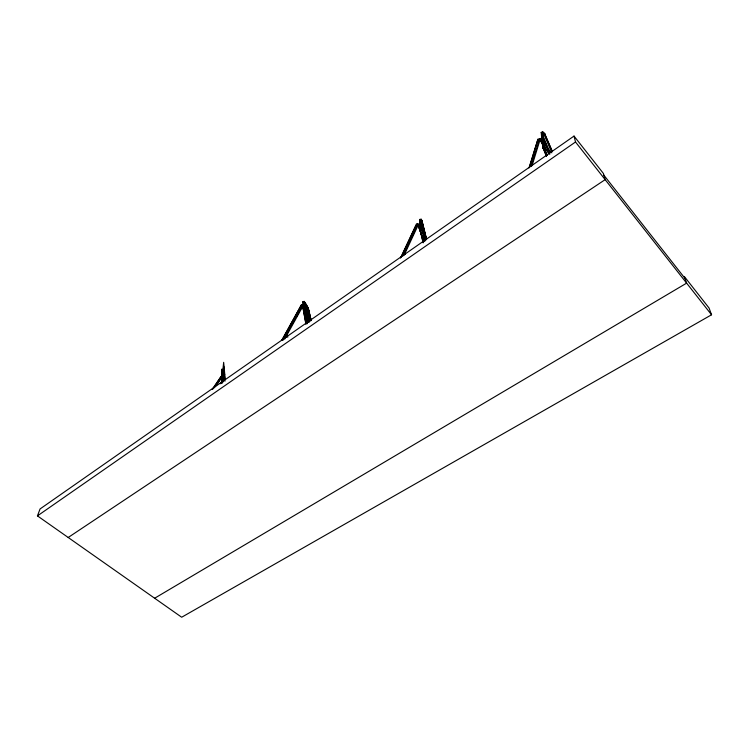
<?xml version="1.0" encoding="UTF-8"?>
<svg xmlns="http://www.w3.org/2000/svg" width="749" height="749" viewBox="0 0 749 749"><rect width="100%" height="100%" fill="white"/><g stroke="black" fill="none" stroke-linecap="round" stroke-linejoin="round"><path stroke-width="1.12" d="M421.172 230.533L421.172 221.891M422.08 223.82L422.09 221.638L422.258 222.107M309.421 316.827L308.775 312.38L310.142 320.937M309.421 316.977L309.843 321.162M421.902 220.899L422.136 221.423M220.365 383.778L220.421 383.132M222.172 382.655L221.573 369.36L222.425 369.388L223.09 382.018M214.251 387.813L221.957 376.635L221.161 376.382L212.753 389.152M222.425 369.388L222.369 370.043L221.517 370.015M221.32 383.554L222.49 370.568L223.342 370.596L222.462 370.034M221.713 383.497L222.097 378.994M222.856 369.978L223.661 362.329L225.243 379.565M222.837 375.689L223.314 370.062M222.359 382.814L222.575 379.612M222.771 377.356L223.726 366.252L224.915 381.269M222.481 382.224L222.678 379.968M223.071 378.273L223.23 375.305L223.773 375.286M223.436 381.119L223.698 377.187L222.837 377.159M223.867 376.766L223.82 377.234L223.333 374.041L223.839 374.5M224.063 374.481L224.017 374.949L223.371 373.704L223.661 370.278L224.569 374.94L224.344 373.807M544.607 133.893L552.219 151.457M305.143 304.3L304.852 302.971L308.644 310.376L307.858 310.685M530.901 166.531L539.467 138.93L537.932 139.239L528.972 167.945M532.024 165.716L539.879 140.297L539.467 138.93M529.468 167.317L537.932 139.239M154.65 598.236L686.627 283.131L684.305 276.484L709.06 308.017L711.55 314.786L181.679 617.232L37.45 515.883L40.072 508.946L574.024 136.075L603.432 173.506L605.155 179.638L68.196 537.492M404.086 255.287L418.026 225.393L417.802 224.11L416.378 224.129L400.453 258.105M402.887 256.046L417.802 224.11M401.015 257.516L415.976 225.599M404.188 253.462L404.834 252.198L405.293 254.407M283.244 339.952L302.643 304.937L301.37 304.918L281.924 339.906L282.691 340.327M293.992 321.068L295.106 319.065M296.211 317.07L299.534 311.06M300.649 309.065L301.753 307.062M284.676 339.1L302.952 306.069L302.643 304.937M282.036 340.299L301.37 304.918M285.5 333.811L285.978 334.12M212.164 389.414L221.161 376.382M216.124 385.679L221.901 377.29M37.45 515.883L575.513 141.992L574.024 136.075M540.806 140.138L542.398 139.801L541.855 139.024M544.383 133.069C539.795 135.691 544.71 131.421 544.879 134.062L552.2 151.158M542.959 134.661L544.795 133.865M543.053 134.857L544.879 134.062M541.77 138.94L541.227 132.423L542.753 131.768L542.201 132.582M548.081 148.948L541.714 133.912L541.63 133.041L543.156 132.386L551.816 152.843M542.416 132.919L543.156 132.386M541.714 133.912L542.482 133.594M543.83 146.121L543.999 148.283L543.268 148.602L542.126 134.558L542.885 134.23M546.48 156.504L542.791 147.16L543.531 146.841L547.144 155.399M548.905 153.779L539.346 139.108L540.844 138.471L550.674 152.684M539.757 140.475L540.506 140.166L540.263 139.351M418.803 225.449L420.32 225.458L419.599 225.646L419.197 224.438M418.822 225.533L419.543 225.346M420.985 221.124L421.837 220.899L422.286 222.2M421.06 221.161L421.893 221.049M421.135 221.358L421.93 221.161M421.172 221.498L421.977 221.292M421.219 221.648L422.024 221.451M421.266 221.816L422.071 221.62L422.164 222.228M421.312 222.004L422.118 221.807M304.094 303.223L304.88 302.999M304.103 303.298L304.852 303.111M304.141 303.504L304.862 303.205M304.16 303.645L304.909 303.457M304.188 303.794L304.937 303.607M304.225 303.963L305.03 303.748M304.272 304.141L305.012 303.954M304.309 304.328L305.115 304.206L309.337 321.855M307.858 310.498C310.854 310.348 303.242 299.413 305.246 304.272L309.15 320.89M307.895 310.816L308.916 311.191M307.942 310.975L308.682 310.292M307.989 311.153L308.963 311.369L311.05 320.263M308.036 311.341L308.757 311.163L310.947 320.291M308.054 311.434L308.813 311.209M308.139 311.575L308.86 311.397M419.955 224.794L419.805 219.438L421.275 219.073L421.444 221.704M420.666 219.747L421.397 219.56M423.915 236.319L420.086 220.824L420.058 220.159L421.528 219.794L426.462 239.746M421.528 219.794L420.086 220.824M304.047 303.551L303.364 303.719L302.905 301.697L304.272 301.36L308.504 309.14L307.839 309.3L306.809 307.474M308.504 309.14L304.375 301.828L303.691 301.997L304.731 303.822M303.008 302.465L304.431 302.24L303.261 302.933L303.008 302.465L307.577 322.576M307.184 309.768L307.848 309.609M308.026 309.946L308.738 309.889M423.906 241.44L417.661 224.269L419.103 223.923L425.572 240.841M417.886 225.552L418.607 225.374M305.901 324.027L302.493 305.096L303.851 304.777L307.287 323.699M425.853 237.274L426.584 239.343M309.562 315.544L310.301 320.235M309.459 316.724L309.403 316.34M310.376 318.643L310.966 320.712M538.072 139.707L539.879 140.297M223.801 376.101L223.258 376.12L223.408 376.916M417.165 224.56L416.378 224.129M222.865 377.711L223.726 377.739L223.698 377.187M575.513 141.992L711.55 314.786M603.909 175.229L684.951 278.347M550.169 152.216L540.844 138.471M539.346 139.108L549.794 154.275M302.905 301.697L303.944 303.523M308.541 310.404L305.18 303.925M308.373 309.693L308.532 310.17M544.401 148.592L547.154 155.268M541.63 133.041L549.822 152.412M544.944 150.671L546.742 154.949M542.791 147.16L546.405 155.717M541.227 132.423L542.126 134.558M543.268 148.602L542.136 143.284M544.429 148.873L543.737 146.813M544.345 148.677L543.84 145.418M419.899 224.166L420.245 225.075M417.661 224.269L424.084 241.197M287.813 337.153L286.801 333.848L286.034 335.14L286.708 337.35M308.738 311.069L308.691 310.489L308.841 311.041M302.493 305.096L306.013 324.064M422.286 221.976L426.565 239.156M422.164 222.004L426.443 239.184M422.211 235.963L423.634 241.824M421.528 219.953L426.19 238.781M420.058 220.159L424.992 240.111M422.408 236.197L423.775 241.721M423.063 241.89L420.339 230.861L423.166 242.835M419.805 219.438L420.498 227.949M420.095 230.149L420.601 232.209M305.086 307.652L306.912 315.413M307.436 317.632L308.476 322.061M308.691 309.786L311.022 319.917M308.101 310.723L309.112 315.189M304.375 302.128L308.944 322.239M305.012 307.989L305.526 310.217M303.261 302.933L306.304 316.312M306.809 318.54L307.315 320.778M224.382 373.33L224.606 374.472M223.23 375.305L223.455 380.314M223.483 377.281L223.642 378.123M223.127 379.453L223.474 381.269M222.912 379.013L223.211 380.586M305.779 315.189L307.193 322.978M308.728 312.389L309.365 316.35M542.885 135.766L543.624 143.274M542.632 138.013L542.894 141.271M542.753 131.768L542.922 133.949M543.062 136.393L543.662 143.958M221.573 369.36L222.228 381.99M420.788 225.093L420.872 228.305M421.088 222.453L421.266 229.906M420.985 225.458L420.985 229.784"/></g></svg>
